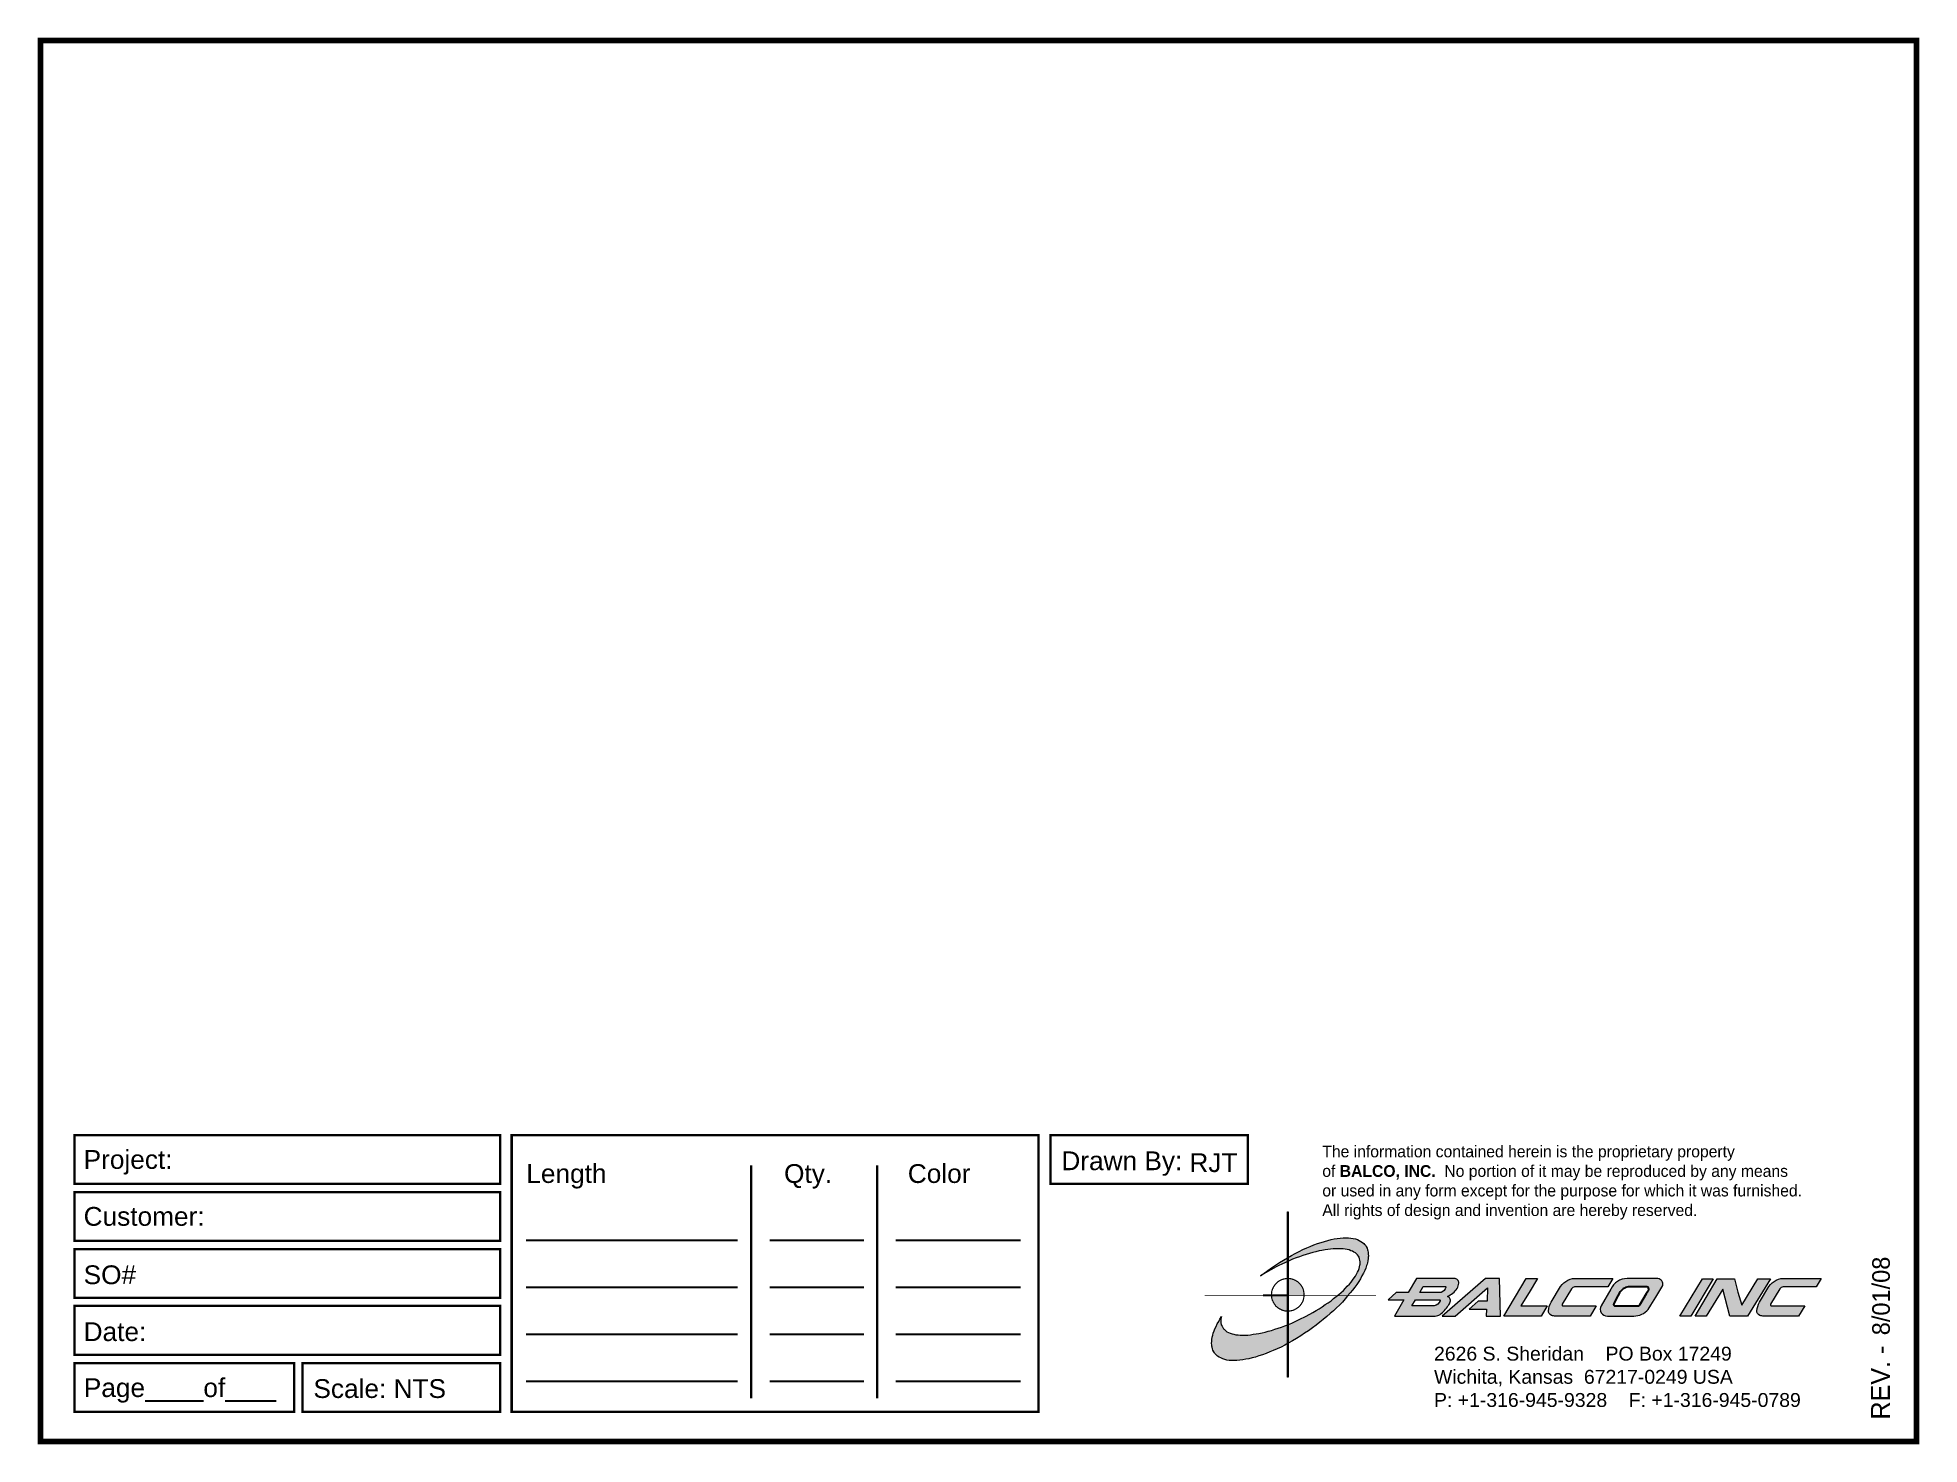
# Paper-space layout 'Breakout' of a CAD drawing. Header units: inches. Extents: x 0 to 10, y 0 to 7.5.
import ezdxf

# ---------------------------------------------------------------- set-up
doc = ezdxf.new("R2010")
doc.units = ezdxf.units.IN
doc.header["$MEASUREMENT"] = 0
doc.layers.add('Border', color=7, linetype='Continuous')
doc.layers.add('TEXT', color=2, linetype='Continuous')
doc.styles.add('ARIAL', font='arial.ttf')
doc.styles.add('Copyright', font='ERASDEMI.TTF')

# ---------------------------------------------------------------- blocks, each defined once
blk = doc.blocks.new('ACADlogo')
h = blk.add_hatch(color=256)
h.paths.add_polyline_path([(-3.346, 1.223), (-3.351, 1.223), (-3.351, 0.979), (-3.346, 0.982)])
h.paths.add_polyline_path([(-3.346, 0.961), (-3.351, 0.959), (-3.351, 0.868), (-3.346, 0.868)])
h.paths.add_polyline_path([(-3.346, 0.777), (-3.351, 0.777), (-3.351, 0.699), (-3.351, 0.695), (-3.35, 0.695), (-3.346, 0.695)])
h.paths.add_polyline_path([(-3.346, 0.864), (-3.346, 0.868), (-3.35, 0.868), (-3.351, 0.868), (-3.351, 0.777), (-3.346, 0.777), (-3.346, 0.778), (-3.348, 0.778)])
h.paths.add_polyline_path([(-3.346, 0.524), (-3.351, 0.521), (-3.351, 0.342), (-3.346, 0.342)])
h.paths.add_polyline_path([(-3.346, 0.695), (-3.351, 0.695), (-3.351, 0.621), (-3.346, 0.623)])
h.paths.add_polyline_path([(-3.346, 0.623), (-3.351, 0.621), (-3.351, 0.521), (-3.346, 0.524)])
h.paths.add_polyline_path([(-3.346, 0.982), (-3.351, 0.979), (-3.351, 0.959), (-3.346, 0.961)])
h = blk.add_hatch(color=175)
h.paths.add_polyline_path([(-3.518, 0.573), (-3.534, 0.571), (-3.548, 0.569), (-3.562, 0.567), (-3.576, 0.567), (-3.589, 0.566), (-3.602, 0.567), (-3.614, 0.568), (-3.625, 0.569), (-3.636, 0.572), (-3.646, 0.574), (-3.656, 0.577), (-3.664, 0.581), (-3.673, 0.585), (-3.679, 0.589), (-3.685, 0.595), (-3.688, 0.598), (-3.691, 0.6), (-3.695, 0.607), (-3.699, 0.614), (-3.703, 0.621), (-3.704, 0.626), (-3.705, 0.631), (-3.706, 0.637), (-3.706, 0.642), (-3.705, 0.648), (-3.705, 0.653), (-3.703, 0.659), (-3.702, 0.665), (-3.71, 0.652), (-3.717, 0.639), (-3.725, 0.626), (-3.731, 0.613), (-3.737, 0.601), (-3.741, 0.589), (-3.746, 0.577), (-3.749, 0.566), (-3.751, 0.555), (-3.753, 0.544), (-3.754, 0.538), (-3.754, 0.533), (-3.755, 0.523), (-3.754, 0.513), (-3.753, 0.508), (-3.752, 0.503), (-3.75, 0.494), (-3.748, 0.486), (-3.743, 0.477), (-3.74, 0.473), (-3.738, 0.469), (-3.734, 0.465), (-3.73, 0.461), (-3.723, 0.455), (-3.715, 0.449), (-3.706, 0.445), (-3.695, 0.44), (-3.685, 0.437), (-3.674, 0.434), (-3.661, 0.432), (-3.648, 0.431), (-3.634, 0.431), (-3.62, 0.431), (-3.604, 0.433), (-3.588, 0.435), (-3.572, 0.438), (-3.556, 0.441), (-3.538, 0.445), (-3.52, 0.449), (-3.503, 0.456), (-3.483, 0.461), (-3.464, 0.469), (-3.445, 0.477), (-3.426, 0.485), (-3.406, 0.494), (-3.385, 0.503), (-3.364, 0.514), (-3.351, 0.521), (-3.351, 0.621), (-3.364, 0.616), (-3.382, 0.609), (-3.4, 0.603), (-3.418, 0.598), (-3.436, 0.592), (-3.453, 0.587), (-3.47, 0.583), (-3.486, 0.579), (-3.503, 0.576)])
h.paths.add_polyline_path([(-3.215, 0.687), (-3.251, 0.667), (-3.289, 0.649), (-3.327, 0.631), (-3.345, 0.623), (-3.346, 0.623), (-3.346, 0.524), (-3.343, 0.525), (-3.323, 0.537), (-3.302, 0.549), (-3.28, 0.563), (-3.259, 0.577), (-3.238, 0.59), (-3.218, 0.605), (-3.198, 0.62), (-3.179, 0.635), (-3.16, 0.65), (-3.141, 0.665), (-3.123, 0.681), (-3.106, 0.696), (-3.089, 0.712), (-3.074, 0.727), (-3.058, 0.743), (-3.043, 0.759), (-3.03, 0.775), (-3.028, 0.777), (-3.085, 0.777), (-3.091, 0.772), (-3.105, 0.761), (-3.118, 0.75), (-3.134, 0.739), (-3.149, 0.729), (-3.165, 0.718), (-3.182, 0.707), (-3.198, 0.697)])
h.paths.add_polyline_path([(-2.921, 1.009), (-2.922, 1.015), (-2.924, 1.02), (-2.926, 1.029), (-2.931, 1.038), (-2.934, 1.043), (-2.936, 1.047), (-2.94, 1.05), (-2.943, 1.054), (-2.951, 1.06), (-2.959, 1.066), (-2.968, 1.071), (-2.978, 1.075), (-2.989, 1.079), (-3, 1.081), (-3.013, 1.083), (-3.026, 1.084), (-3.04, 1.084), (-3.054, 1.084), (-3.07, 1.083), (-3.085, 1.081), (-3.102, 1.079), (-3.118, 1.075), (-3.136, 1.07), (-3.153, 1.066), (-3.171, 1.06), (-3.191, 1.054), (-3.21, 1.047), (-3.229, 1.039), (-3.248, 1.031), (-3.268, 1.022), (-3.289, 1.012), (-3.31, 1.002), (-3.33, 0.991), (-3.346, 0.982), (-3.346, 0.961), (-3.342, 0.962), (-3.323, 0.971), (-3.305, 0.978), (-3.287, 0.984), (-3.268, 0.991), (-3.251, 0.996), (-3.234, 1.002), (-3.216, 1.007), (-3.199, 1.011), (-3.182, 1.015), (-3.167, 1.018), (-3.15, 1.021), (-3.136, 1.023), (-3.121, 1.025), (-3.107, 1.026), (-3.093, 1.026), (-3.079, 1.027), (-3.067, 1.026), (-3.054, 1.026), (-3.043, 1.025), (-3.032, 1.022), (-3.022, 1.02), (-3.013, 1.016), (-3.004, 1.013), (-2.997, 1.009), (-2.989, 1.005), (-2.983, 0.999), (-2.98, 0.996), (-2.978, 0.994), (-2.973, 0.987), (-2.969, 0.981), (-2.967, 0.973), (-2.965, 0.965), (-2.964, 0.957), (-2.964, 0.949), (-2.964, 0.944), (-2.965, 0.94), (-2.967, 0.93), (-2.969, 0.921), (-2.973, 0.911), (-2.978, 0.901), (-2.983, 0.891), (-2.989, 0.881), (-2.996, 0.871), (-3.004, 0.86), (-3.012, 0.849), (-3.021, 0.838), (-3.032, 0.827), (-3.042, 0.816), (-3.053, 0.805), (-3.065, 0.794), (-3.077, 0.783), (-3.085, 0.777), (-3.028, 0.777), (-3.016, 0.791), (-3.004, 0.806), (-2.992, 0.822), (-2.981, 0.837), (-2.971, 0.852), (-2.962, 0.866), (-2.954, 0.882), (-2.946, 0.896), (-2.939, 0.91), (-2.934, 0.924), (-2.929, 0.938), (-2.926, 0.944), (-2.925, 0.951), (-2.922, 0.963), (-2.92, 0.975), (-2.92, 0.982), (-2.919, 0.987), (-2.92, 0.999), (-2.92, 1.005)])
h.paths.add_polyline_path([(-3.372, 0.966), (-3.393, 0.953), (-3.415, 0.94), (-3.435, 0.925), (-3.455, 0.911), (-3.475, 0.897), (-3.494, 0.882), (-3.468, 0.898), (-3.439, 0.915), (-3.41, 0.93), (-3.396, 0.938), (-3.38, 0.945), (-3.351, 0.959), (-3.351, 0.979)])
h = blk.add_hatch(color=256)
h.paths.add_polyline_path([(-3.268, 0.814), (-3.27, 0.819), (-3.273, 0.824), (-3.276, 0.828), (-3.279, 0.833), (-3.282, 0.837), (-3.286, 0.841), (-3.29, 0.845), (-3.294, 0.849), (-3.298, 0.852), (-3.303, 0.855), (-3.308, 0.858), (-3.313, 0.86), (-3.318, 0.863), (-3.323, 0.864), (-3.328, 0.866), (-3.334, 0.867), (-3.339, 0.868), (-3.345, 0.868), (-3.346, 0.868), (-3.346, 0.777), (-3.335, 0.777), (-3.262, 0.777), (-3.262, 0.781), (-3.262, 0.787), (-3.263, 0.792), (-3.264, 0.798), (-3.265, 0.803), (-3.266, 0.808)])
h.paths.add_polyline_path([(-3.351, 0.777), (-3.436, 0.777), (-3.435, 0.773), (-3.435, 0.768), (-3.434, 0.762), (-3.432, 0.757), (-3.431, 0.752), (-3.428, 0.747), (-3.426, 0.742), (-3.423, 0.737), (-3.42, 0.732), (-3.417, 0.728), (-3.414, 0.723), (-3.41, 0.719), (-3.406, 0.716), (-3.401, 0.712), (-3.397, 0.709), (-3.392, 0.706), (-3.387, 0.704), (-3.382, 0.701), (-3.377, 0.699), (-3.372, 0.698), (-3.367, 0.696), (-3.361, 0.695), (-3.356, 0.695), (-3.351, 0.695)])
h.paths.add_polyline_path([(-3.346, 0.868), (-3.35, 0.868), (-3.351, 0.868), (-3.351, 0.777), (-3.346, 0.777)])
h = blk.add_hatch(color=256)
h.paths.add_polyline_path([(-2.438, 0.844, 0.412988), (-2.461, 0.869), (-2.663, 0.869), (-2.707, 0.794), (-2.771, 0.794), (-2.815, 0.755), (-2.73, 0.755), (-2.781, 0.668), (-2.563, 0.668, 0.107996), (-2.538, 0.677, 0.108939), (-2.494, 0.724, 0.080345), (-2.483, 0.745, 0.419497), (-2.499, 0.773, 0.149928), (-2.447, 0.815, 0.134283)])
h.paths.add_polyline_path([(-2.507, 0.821, -0.209012), (-2.532, 0.794), (-2.538, 0.794), (-2.646, 0.794), (-2.627, 0.825), (-2.51, 0.825, -0.56619)], flags=16)
h.paths.add_polyline_path([(-2.538, 0.75, -0.241309), (-2.569, 0.722), (-2.688, 0.722), (-2.669, 0.755), (-2.541, 0.755, -0.56619)], flags=16)
for points in [[(-2.285, 0.819), (-2.287, 0.748), (-2.335, 0.748), (-2.383, 0.705), (-2.29, 0.705), (-2.292, 0.668), (-2.215, 0.668), (-2.221, 0.869), (-2.295, 0.869), (-2.527, 0.668), (-2.458, 0.668)], [(-2.018, 0.869), (-2.079, 0.869), (-2.198, 0.668), (-2, 0.668), (-1.968, 0.722), (-2.107, 0.722), (-2.085, 0.759), (-2.064, 0.794)], [(-1.617, 0.869), (-1.807, 0.869, 0.270182), (-1.896, 0.825), (-1.946, 0.742, 0.109019), (-1.961, 0.695, 0.340665), (-1.945, 0.672, 0.129907), (-1.923, 0.668), (-1.738, 0.668), (-1.706, 0.722), (-1.878, 0.722), (-1.882, 0.722, -0.601242), (-1.887, 0.731), (-1.838, 0.813, -0.253048), (-1.821, 0.823), (-1.645, 0.823)], [(-1.083, 0.867), (-1.14, 0.867), (-1.261, 0.667), (-1.26, 0.667), (-1.202, 0.667)], [(-0.96, 0.83), (-0.969, 0.867), (-1.061, 0.867), (-1.179, 0.667), (-1.12, 0.667), (-1.031, 0.812), (-0.995, 0.667), (-0.9, 0.667), (-0.778, 0.867), (-0.846, 0.867), (-0.931, 0.727), (-0.951, 0.795)], [(-0.507, 0.869), (-0.697, 0.869, 0.270182), (-0.786, 0.825), (-0.836, 0.742, 0.109019), (-0.85, 0.695, 0.340665), (-0.835, 0.672, 0.129907), (-0.812, 0.668), (-0.628, 0.668), (-0.595, 0.722), (-0.768, 0.722), (-0.772, 0.722, -0.601242), (-0.777, 0.731), (-0.728, 0.813, -0.253048), (-0.71, 0.823), (-0.534, 0.823)], [(-3.346, 0.623), (-3.351, 0.621), (-3.351, 0.521), (-3.346, 0.524)]]:
    blk.add_hatch(color=256).paths.add_polyline_path(points)
h = blk.add_hatch(color=256)
h.paths.add_polyline_path([(-1.377, 0.868), (-1.383, 0.868), (-1.383, 0.868), (-1.44, 0.868), (-1.492, 0.868), (-1.541, 0.868, 0.297712), (-1.628, 0.811), (-1.68, 0.723, 0.585116), (-1.646, 0.668), (-1.506, 0.668, 0.210586), (-1.429, 0.703), (-1.415, 0.726), (-1.389, 0.769), (-1.352, 0.831, 0.4352)])
h.paths.add_polyline_path([(-1.437, 0.823, -0.603783), (-1.428, 0.805), (-1.431, 0.801), (-1.434, 0.796), (-1.438, 0.789), (-1.474, 0.728, -0.229001), (-1.489, 0.722), (-1.494, 0.722), (-1.501, 0.722), (-1.597, 0.722), (-1.604, 0.722, -0.492401), (-1.613, 0.734), (-1.601, 0.757), (-1.591, 0.775), (-1.582, 0.791, -0.238368), (-1.535, 0.823)], flags=16)
for q in [(-3.48, 0.777), (-3.351, 0.642)]:
    blk.add_line((-3.351, 0.777), q)
at = {"color": 7, "lineweight": 0}
for points in [[(-3.351, 1.223), (-3.346, 1.223), (-3.346, 0.342), (-3.351, 0.342), (-3.351, 1.223)], [(-2.292, 0.668), (-2.215, 0.668), (-2.221, 0.869), (-2.295, 0.869), (-2.527, 0.668), (-2.458, 0.668), (-2.285, 0.819), (-2.287, 0.748), (-2.286, 0.748), (-2.335, 0.748), (-2.383, 0.705), (-2.29, 0.705), (-2.292, 0.668), (-2.292, 0.668)], [(-2.198, 0.668), (-2.079, 0.869), (-2.018, 0.869), (-2.064, 0.794), (-2.085, 0.759), (-2.107, 0.722), (-1.968, 0.722), (-2, 0.668), (-2.198, 0.668), (-2.198, 0.668)], [(-1.383, 0.868), (-1.383, 0.868)], [(-1.261, 0.667), (-1.14, 0.867), (-1.083, 0.867), (-1.202, 0.667), (-1.26, 0.667), (-1.261, 0.667), (-1.261, 0.667)], [(-0.9, 0.667), (-0.995, 0.667), (-1.031, 0.812), (-1.12, 0.667), (-1.179, 0.667), (-1.061, 0.867), (-0.969, 0.867), (-0.96, 0.83), (-0.951, 0.795), (-0.931, 0.727), (-0.846, 0.867), (-0.778, 0.867), (-0.9, 0.667), (-0.9, 0.667)]]:
    blk.add_lwpolyline(points, dxfattribs=at)
at = {"color": 175, "lineweight": 0}
blk.add_lwpolyline([(-2.926, 1.029), (-2.924, 1.02), (-2.922, 1.015), (-2.921, 1.009), (-2.92, 1.005), (-2.92, 0.999), (-2.919, 0.987), (-2.92, 0.982), (-2.92, 0.975), (-2.922, 0.963), (-2.925, 0.951), (-2.926, 0.944), (-2.929, 0.938), (-2.934, 0.924), (-2.939, 0.91), (-2.946, 0.896), (-2.954, 0.882), (-2.962, 0.866), (-2.971, 0.852), (-2.981, 0.837), (-2.992, 0.822), (-3.004, 0.806), (-3.016, 0.791), (-3.03, 0.775), (-3.043, 0.759), (-3.058, 0.743), (-3.074, 0.727), (-3.089, 0.712), (-3.106, 0.696), (-3.123, 0.681), (-3.141, 0.665), (-3.16, 0.65), (-3.179, 0.635), (-3.198, 0.62), (-3.218, 0.605), (-3.238, 0.59), (-3.259, 0.577), (-3.28, 0.563), (-3.302, 0.549), (-3.323, 0.537), (-3.343, 0.525), (-3.364, 0.514), (-3.385, 0.503), (-3.406, 0.494), (-3.426, 0.485), (-3.445, 0.477), (-3.464, 0.469), (-3.483, 0.461), (-3.503, 0.456), (-3.52, 0.449), (-3.538, 0.445), (-3.556, 0.441), (-3.572, 0.438), (-3.588, 0.435), (-3.604, 0.433), (-3.62, 0.431), (-3.634, 0.431), (-3.648, 0.431), (-3.661, 0.432), (-3.674, 0.434), (-3.685, 0.437), (-3.695, 0.44), (-3.706, 0.445), (-3.715, 0.449), (-3.723, 0.455), (-3.73, 0.461), (-3.734, 0.465), (-3.738, 0.469), (-3.74, 0.473), (-3.743, 0.477), (-3.748, 0.486), (-3.75, 0.494), (-3.752, 0.503), (-3.753, 0.508), (-3.754, 0.513), (-3.755, 0.523), (-3.754, 0.533), (-3.754, 0.538), (-3.753, 0.544), (-3.751, 0.555), (-3.749, 0.566), (-3.746, 0.577), (-3.741, 0.589), (-3.737, 0.601), (-3.731, 0.613), (-3.725, 0.626), (-3.717, 0.639), (-3.71, 0.652), (-3.702, 0.665), (-3.703, 0.659), (-3.705, 0.653), (-3.705, 0.648), (-3.706, 0.642), (-3.706, 0.637), (-3.705, 0.631), (-3.704, 0.626), (-3.703, 0.621), (-3.699, 0.614), (-3.695, 0.607), (-3.691, 0.6), (-3.688, 0.598), (-3.685, 0.595), (-3.679, 0.589), (-3.673, 0.585), (-3.664, 0.581), (-3.656, 0.577), (-3.646, 0.574), (-3.636, 0.572), (-3.625, 0.569), (-3.614, 0.568), (-3.602, 0.567), (-3.589, 0.566), (-3.576, 0.567), (-3.562, 0.567), (-3.548, 0.569), (-3.534, 0.571), (-3.518, 0.573), (-3.503, 0.576), (-3.486, 0.579), (-3.47, 0.583), (-3.453, 0.587), (-3.436, 0.592), (-3.418, 0.598), (-3.4, 0.603), (-3.382, 0.609), (-3.364, 0.616), (-3.345, 0.623), (-3.327, 0.631), (-3.289, 0.649), (-3.251, 0.667), (-3.215, 0.687), (-3.198, 0.697), (-3.182, 0.707), (-3.165, 0.718), (-3.149, 0.729), (-3.134, 0.739), (-3.118, 0.75), (-3.105, 0.761), (-3.091, 0.772), (-3.077, 0.783), (-3.065, 0.794), (-3.053, 0.805), (-3.042, 0.816), (-3.032, 0.827), (-3.021, 0.838), (-3.012, 0.849), (-3.004, 0.86), (-2.996, 0.871), (-2.989, 0.881), (-2.983, 0.891), (-2.978, 0.901), (-2.973, 0.911), (-2.969, 0.921), (-2.967, 0.93), (-2.965, 0.94), (-2.964, 0.944), (-2.964, 0.949), (-2.964, 0.957), (-2.965, 0.965), (-2.967, 0.973), (-2.969, 0.981), (-2.973, 0.987), (-2.978, 0.994), (-2.98, 0.996), (-2.983, 0.999), (-2.989, 1.005), (-2.997, 1.009), (-3.004, 1.013), (-3.013, 1.016), (-3.022, 1.02), (-3.032, 1.022), (-3.043, 1.025), (-3.054, 1.026), (-3.067, 1.026), (-3.079, 1.027), (-3.093, 1.026), (-3.107, 1.026), (-3.121, 1.025), (-3.136, 1.023), (-3.15, 1.021), (-3.167, 1.018), (-3.182, 1.015), (-3.199, 1.011), (-3.216, 1.007), (-3.234, 1.002), (-3.251, 0.996), (-3.268, 0.991), (-3.287, 0.984), (-3.305, 0.978), (-3.323, 0.971), (-3.342, 0.962), (-3.38, 0.945), (-3.396, 0.938), (-3.41, 0.93), (-3.439, 0.915), (-3.468, 0.898), (-3.494, 0.882), (-3.475, 0.897), (-3.455, 0.911), (-3.435, 0.925), (-3.415, 0.94), (-3.393, 0.953), (-3.372, 0.966), (-3.351, 0.979), (-3.33, 0.991), (-3.31, 1.002), (-3.289, 1.012), (-3.268, 1.022), (-3.248, 1.031), (-3.229, 1.039), (-3.21, 1.047), (-3.191, 1.054), (-3.171, 1.06), (-3.153, 1.066), (-3.136, 1.07), (-3.118, 1.075), (-3.102, 1.079), (-3.085, 1.081), (-3.07, 1.083), (-3.054, 1.084), (-3.04, 1.084), (-3.026, 1.084), (-3.013, 1.083), (-3, 1.081), (-2.989, 1.079), (-2.978, 1.075), (-2.968, 1.071), (-2.959, 1.066), (-2.951, 1.06), (-2.943, 1.054), (-2.94, 1.05), (-2.936, 1.047), (-2.934, 1.043), (-2.931, 1.038), (-2.926, 1.029), (-2.926, 1.029)], dxfattribs=at)
at = {"color": 7, "lineweight": 0, "const_width": 0.0064}
blk.add_lwpolyline([(-3.262, 0.781), (-3.262, 0.787), (-3.263, 0.792), (-3.264, 0.798), (-3.265, 0.803), (-3.266, 0.808), (-3.268, 0.814), (-3.27, 0.819), (-3.273, 0.824), (-3.276, 0.828), (-3.279, 0.833), (-3.282, 0.837), (-3.286, 0.841), (-3.29, 0.845), (-3.294, 0.849), (-3.298, 0.852), (-3.303, 0.855), (-3.308, 0.858), (-3.313, 0.86), (-3.318, 0.863), (-3.323, 0.864), (-3.328, 0.866), (-3.334, 0.867), (-3.339, 0.868), (-3.345, 0.868), (-3.35, 0.868), (-3.356, 0.868), (-3.361, 0.867), (-3.367, 0.866), (-3.372, 0.865), (-3.377, 0.863), (-3.382, 0.862), (-3.387, 0.859), (-3.392, 0.857), (-3.397, 0.854), (-3.401, 0.851), (-3.406, 0.847), (-3.41, 0.843), (-3.414, 0.839), (-3.417, 0.835), (-3.42, 0.831), (-3.423, 0.826), (-3.426, 0.821), (-3.428, 0.816), (-3.431, 0.811), (-3.432, 0.806), (-3.434, 0.801), (-3.435, 0.795), (-3.435, 0.79), (-3.436, 0.784), (-3.436, 0.779), (-3.435, 0.773), (-3.435, 0.768), (-3.434, 0.762), (-3.432, 0.757), (-3.431, 0.752), (-3.428, 0.747), (-3.426, 0.742), (-3.423, 0.737), (-3.42, 0.732), (-3.417, 0.728), (-3.414, 0.723), (-3.41, 0.719), (-3.406, 0.716), (-3.401, 0.712), (-3.397, 0.709), (-3.392, 0.706), (-3.387, 0.704), (-3.382, 0.701), (-3.377, 0.699), (-3.372, 0.698), (-3.367, 0.696), (-3.361, 0.695), (-3.356, 0.695), (-3.35, 0.695), (-3.345, 0.695), (-3.339, 0.695), (-3.334, 0.696), (-3.328, 0.697), (-3.323, 0.698), (-3.318, 0.7), (-3.313, 0.702), (-3.308, 0.705), (-3.303, 0.708), (-3.298, 0.711), (-3.294, 0.714), (-3.29, 0.718), (-3.286, 0.721), (-3.282, 0.726), (-3.279, 0.73), (-3.276, 0.734), (-3.273, 0.739), (-3.27, 0.744), (-3.268, 0.749), (-3.266, 0.754), (-3.265, 0.76), (-3.264, 0.765), (-3.263, 0.77), (-3.262, 0.776), (-3.262, 0.781)], dxfattribs=at)
at = {"color": 7, "lineweight": 0}
for points in [[(-2.447, 0.815, 0.130368), (-2.438, 0.843, 0.448367), (-2.463, 0.869), (-2.663, 0.869), (-2.707, 0.794), (-2.771, 0.794), (-2.815, 0.755), (-2.73, 0.755), (-2.781, 0.668), (-2.563, 0.668, 0.107996), (-2.538, 0.677, 0.108939), (-2.494, 0.724, 0.077395), (-2.484, 0.744, 0.430878), (-2.499, 0.773, 0.149928)], [(-2.507, 0.821, -0.209012), (-2.532, 0.794), (-2.538, 0.794), (-2.646, 0.794), (-2.627, 0.825), (-2.512, 0.825), (-2.509, 0.825, -0.531288)], [(-1.838, 0.813), (-1.887, 0.731, 0.587385), (-1.882, 0.722), (-1.878, 0.722), (-1.706, 0.722), (-1.738, 0.668), (-1.923, 0.668, -0.129907), (-1.945, 0.672, -0.349839), (-1.961, 0.696, -0.107341), (-1.946, 0.742), (-1.896, 0.825, -0.270182), (-1.807, 0.869), (-1.617, 0.869), (-1.645, 0.823), (-1.821, 0.823, 0.252436)], [(-1.68, 0.723, 0.585116), (-1.646, 0.668), (-1.506, 0.668, 0.210586), (-1.429, 0.703), (-1.415, 0.726), (-1.389, 0.769), (-1.352, 0.831, 0.4352), (-1.377, 0.868), (-1.383, 0.868), (-1.383, 0.868), (-1.44, 0.868), (-1.492, 0.868), (-1.541, 0.868, 0.297712), (-1.628, 0.811)], [(-0.728, 0.813), (-0.777, 0.731, 0.587385), (-0.772, 0.722), (-0.768, 0.722), (-0.595, 0.722), (-0.628, 0.668), (-0.812, 0.668, -0.129907), (-0.835, 0.672, -0.349839), (-0.85, 0.696, -0.107341), (-0.836, 0.742), (-0.786, 0.825, -0.270182), (-0.697, 0.869), (-0.507, 0.869), (-0.534, 0.823), (-0.71, 0.823, 0.252436)], [(-2.569, 0.722), (-2.688, 0.722), (-2.669, 0.755), (-2.543, 0.755), (-2.54, 0.755, -0.531288), (-2.538, 0.75, -0.241309)]]:
    blk.add_lwpolyline(points, format="xyb", close=True, dxfattribs=at)
blk.add_lwpolyline([(-1.437, 0.823), (-1.535, 0.823, 0.238368), (-1.582, 0.791), (-1.591, 0.775), (-1.601, 0.757), (-1.613, 0.734, 0.490298), (-1.604, 0.722), (-1.597, 0.722), (-1.501, 0.722), (-1.494, 0.722), (-1.489, 0.722, 0.229001), (-1.474, 0.728), (-1.438, 0.789), (-1.434, 0.796), (-1.431, 0.801), (-1.428, 0.805, 0.603783)], format="xyb", close=True)
blk.add_lwpolyline([(-2.879, 0.777, 0.00455, 0.00455, 0), (-3.791, 0.777, 0.00183, 0.00183, 0), (-3.791, 0.777, 0.00183, 0.00183, 0)], format="xyseb", dxfattribs=at)
blk = doc.blocks.new('Quantity Data')
at = {"layer": 'Border', "color": 253}
for p, q in [((2.755, 1.254), (3.881, 1.254)), ((4.054, 1.254), (4.553, 1.254)), ((4.725, 1.254), (5.389, 1.254)), ((2.755, 1.004), (3.881, 1.004)), ((4.054, 1.004), (4.553, 1.004)), ((4.725, 1.004), (5.389, 1.004)), ((2.755, 0.754), (3.881, 0.754)), ((4.054, 0.754), (4.553, 0.754)), ((4.725, 0.754), (5.389, 0.754)), ((2.755, 0.504), (3.881, 0.504)), ((4.054, 0.504), (4.553, 0.504)), ((4.725, 0.504), (5.389, 0.504))]:
    blk.add_line(p, q, dxfattribs=at)
at = {"layer": 'Border', "const_width": 0.0125}
blk.add_lwpolyline([(5.485, 0.341), (2.678, 0.341), (2.678, 1.813), (5.485, 1.813)], close=True, dxfattribs=at)
for points in [[(3.953, 1.653), (3.953, 0.412)], [(4.625, 1.653), (4.625, 0.412)]]:
    blk.add_lwpolyline(points, dxfattribs=at)
at = {"layer": 'Border', "style": 'ARIAL'}
for s, p in [('Length', (2.756, 1.559)), ('Qty.', (4.129, 1.559)), ('Color', (4.788, 1.559))]:
    blk.add_text(s, height=0.1, dxfattribs=at).set_placement(p)
blk = doc.blocks.new('Drawn By')
at = {"layer": 'Border', "const_width": 0.0125}
blk.add_lwpolyline([(5.38, 1.813), (6.432, 1.813), (6.432, 1.554), (5.38, 1.554)], close=True, dxfattribs=at)
at = {"layer": 'Border', "style": 'ARIAL'}
blk.add_text('Drawn By: ', height=0.1, dxfattribs=at).set_placement((5.438, 1.627))
blk.add_attdef('XXX', (6.12, 1.617), '', height=0.1, dxfattribs=at)
blk = doc.blocks.new('Project Info')
at = {"layer": 'Border', "const_width": 0.0125}
for points in [[(0.182, 1.813), (2.448, 1.813), (2.448, 1.554), (0.182, 1.554)], [(0.182, 1.51), (2.448, 1.51), (2.448, 1.251), (0.182, 1.251)], [(0.182, 1.207), (2.448, 1.207), (2.448, 0.947), (0.182, 0.947)], [(0.182, 0.904), (2.448, 0.904), (2.448, 0.644), (0.182, 0.644)], [(0.182, 0.6), (1.352, 0.6), (1.352, 0.341), (0.182, 0.341)], [(1.396, 0.6), (2.448, 0.6), (2.448, 0.341), (1.396, 0.341)]]:
    blk.add_lwpolyline(points, close=True, dxfattribs=at)
at = {"layer": 'Border', "style": 'ARIAL'}
for s, p in [('Project:', (0.23, 1.634)), ('Customer:', (0.23, 1.331)), ('SO#', (0.23, 1.02)), ('Date:', (0.23, 0.717)), ('Page%%u        %%uof%%u       ', (0.231, 0.419)), ('Scale: NTS', (1.454, 0.414))]:
    blk.add_text(s, height=0.1, dxfattribs=at).set_placement(p)
blk = doc.blocks.new('REV')
at = {"style": 'Copyright'}
blk.add_text('REV. -', height=0.1, rotation=90, dxfattribs=at).set_placement((-0.142, 0.117))
at = {"style": 'Copyright', "flags": 4}
blk.add_attdef('REVISIONDATE', (-0.142, 0.566), '', height=0.0938, rotation=90, dxfattribs=at)

psp = doc.layouts.new('Breakout')

# ---------------------------------------------------------------- linework, layer by layer
at = {"layer": 'Border', "const_width": 0.03}
psp.add_lwpolyline([(0.015, 7.476), (10.008, 7.476), (10.008, 0.015), (0.015, 0.015)], close=True, dxfattribs=at)

# ---------------------------------------------------------------- block references
for name, p in [('Project Info', (0.015, -0.167)), ('Quantity Data', (-0.153, -0.167))]:
    psp.add_blockref(name, p)
psp.add_blockref('Drawn By', (0.015, -0.167)).add_auto_attribs({'XXX': 'RJT'})
at = {"layer": 'Border'}
psp.add_blockref('ACADlogo', (10.008, 0.015), dxfattribs=at)
at = {"layer": 'TEXT'}
psp.add_blockref('REV', (10.008, 0.015), dxfattribs=at).add_auto_attribs({'REVISIONDATE': '8/01/08'})

# ---------------------------------------------------------------- texts
at = {"insert": (6.843, 1.591), "char_height": 0.0625, "width": 50.295, "attachment_point": 1, "style": 'Copyright'}
psp.add_mtext('The information contained herein is the proprietary property\\Pof {\\fEras Bold ITC|b0|i0|c0|p34;BALCO, INC.}  No portion of it may be reproduced by any means\\Por used in any form except for the purpose for which it was furnished.\\PAll rights of design and invention are hereby reserved.', dxfattribs=at)
at = {"layer": 'Border', "insert": (7.438, 0.52), "char_height": 0.074, "width": 2.3438, "attachment_point": 1, "style": 'ARIAL'}
psp.add_mtext('2626 S. Sheridan    PO Box 17249\\PWichita, Kansas  67217-0249 USA \\PP: +1-316-945-9328    F: +1-316-945-0789', dxfattribs=at)

# ---------------------------------------------------------------- viewports
at = {"layer": 'Border'}
psp.add_viewport(center=(5.012, 3.745), size=(9.993, 7.46055), view_center_point=(27.74094, 3.53411), view_height=9.0312833, dxfattribs=at)

doc.saveas('drawing.dxf')
